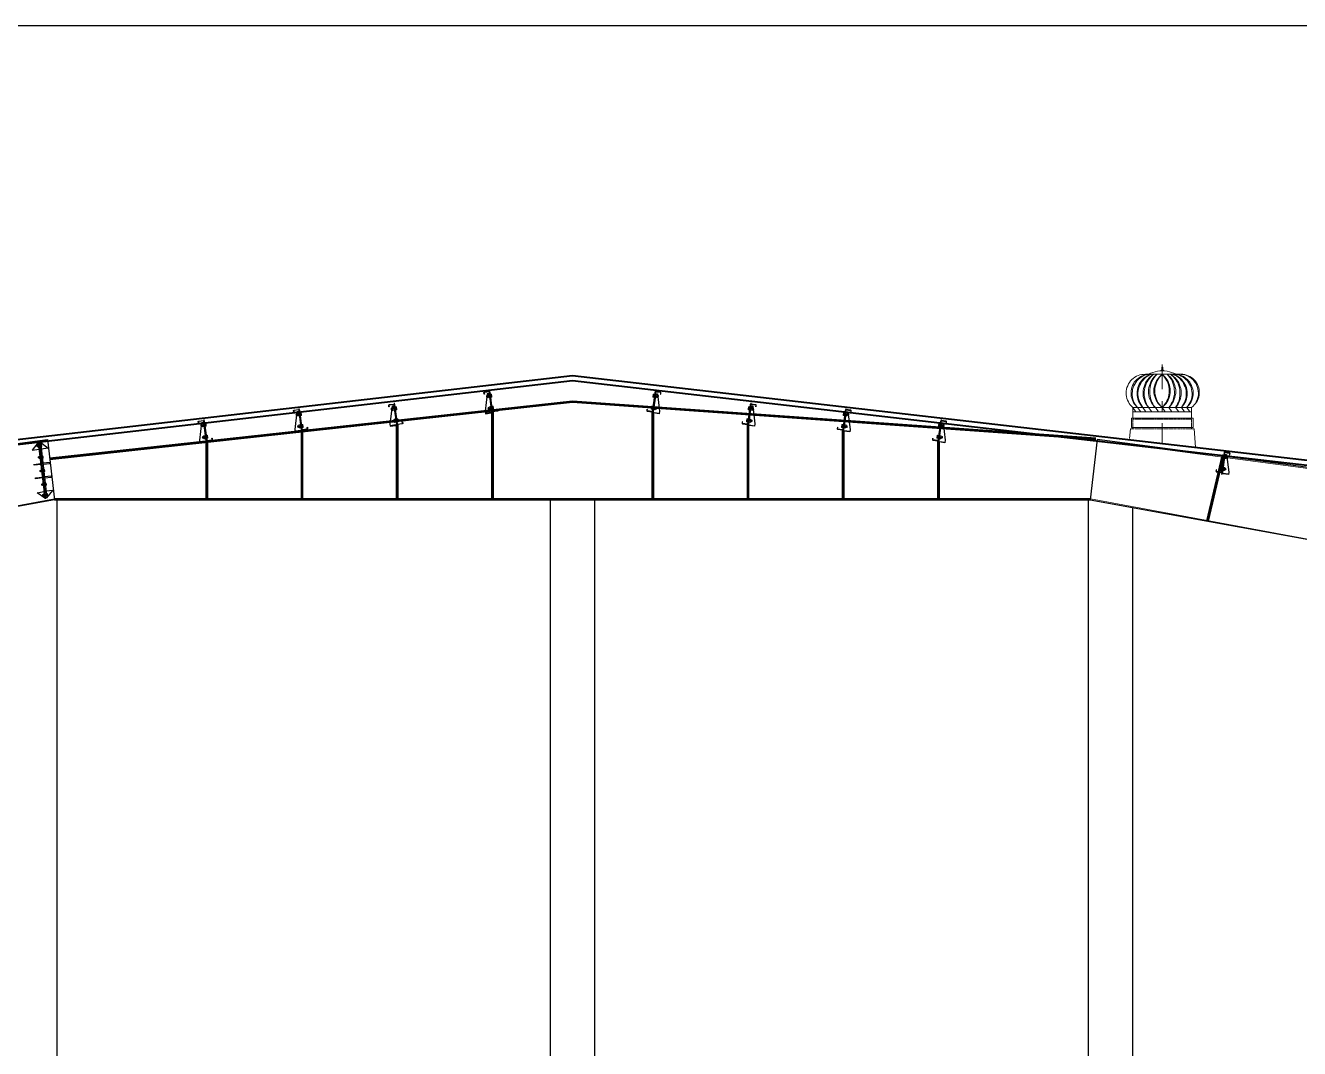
# Model space of a CAD drawing. Header units: metres. Extents: x 98347 to 98865, y -7394 to -7177.
# Drawn here: x 98585.5 to 98598.53, y -7303.93 to -7293.47 of the extents above; entities that cross this region are included whole.
import ezdxf

# ---------------------------------------------------------------- set-up
doc = ezdxf.new("R2010")
doc.units = ezdxf.units.M
doc.header["$LTSCALE"] = 0.5
doc.header["$MEASUREMENT"] = 0
doc.linetypes.add('DASHDOT', pattern=[1, 0.5, -0.25, 0, -0.25])
doc.layers.get('0').update_dxf_attribs({"color": 30, "lineweight": 40})
for name, color, linetype, lineweight in [('DIM', 5, 'Continuous', 25), ('JSC-4D-Bolt', 240, 'Continuous', 18), ('STEEL', 7, 'Continuous', 9)]:
    doc.layers.add(name, color=color, linetype=linetype, lineweight=lineweight)
for name, color, linetype in [('JSC-1A-Thin', 254, 'Continuous'), ('JSC-G-Grid Line', 250, 'DASHDOT'), ('JSC-H-Dimension', 251, 'Continuous'), ('JSC-U-Steel', 21, 'Continuous')]:
    doc.layers.add(name, color=color, linetype=linetype)

# ---------------------------------------------------------------- blocks, each defined once
blk = doc.blocks.new('A$C1C5357C3')
at = {"layer": 'JSC-4D-Bolt', "linetype": 'Continuous', "lineweight": 9}
for p, q in [((0, 13), (0, 4)), ((0, 4), (32, 4)), ((0, 2), (32, 2)), ((4, 15), (28, 15)), ((8, 27), (9, 28)), ((8, 27), (23, 21)), ((9, 25), (8, 27)), ((8, 24), (9, 25)), ((8, 24), (23, 19)), ((9, 22), (8, 24)), ((8, 21), (9, 22)), ((8, 21), (23, 16)), ((9, 19), (8, 21)), ((8, 18), (9, 19)), ((8, 18), (18, 15)), ((9, 16), (8, 18)), ((8, 15), (9, 16)), ((8, 15), (8, 15)), ((8, 15), (10, 15)), ((8, -41), (8, 13)), ((9, 28), (16, 29)), ((9, 28), (24, 22)), ((9, 28), (23, 27)), ((9, 25), (24, 19)), ((9, 22), (24, 17)), ((9, 19), (22, 15)), ((9, 16), (14, 15)), ((14, 28), (23, 24)), ((23, 27), (16, 29)), ((18, 27), (24, 25)), ((24, 25), (23, 27)), ((23, 24), (24, 25)), ((24, 22), (23, 24)), ((23, 21), (24, 22)), ((24, 19), (23, 21)), ((23, 19), (24, 19)), ((24, 17), (23, 19)), ((23, 16), (24, 17)), ((23, 15), (23, 16)), ((24, -41), (24, 13)), ((32, 13), (32, 4)), ((0, -30), (32, -30)), ((0, -41), (0, -32)), ((0, -32), (32, -32)), ((4, -43), (28, -43)), ((32, -41), (32, -32))]:
    blk.add_line(p, q, dxfattribs=at)
for centre, radius, start, end in [((0, 3), 1, 90, 270), ((4, 8), 6.67, 53.1268, 126.8666), ((16, -10), 24.7, 71.0721, 108.9214), ((28, 8), 6.67, 53.1268, 126.8666), ((32, 3), 1, 270, 90), ((0, -31), 1, 90, 270), ((4, -36), 6.67, 233.1268, 306.8666), ((16, -18), 24.7, 251.0721, 288.9214), ((28, -36), 6.67, 233.1268, 306.8666), ((32, -31), 1, 270, 90)]:
    blk.add_arc(centre, radius, start, end, dxfattribs=at)
at = {"layer": 'JSC-G-Grid Line'}
blk.add_line((16, 29), (16, -43), dxfattribs=at)
blk = doc.blocks.new('A$C634C78A7')
at = {"layer": 'JSC-4D-Bolt', "linetype": 'Continuous', "lineweight": 9}
for p, q in [((-82.8, 84.9), (-82.8, 97.4)), ((-53.3, 91.1), (-82.8, 91.1)), ((-82.1, 99.5), (-76.7, 99.5)), ((-82.1, 95.3), (-61.5, 95.3)), ((-82.1, 87), (-61.5, 87)), ((-82.1, 82.8), (-76.7, 82.8)), ((-79.4, 91.1), (-67.1, 91.1)), ((-76.7, 82.8), (-76.7, 99.5)), ((-66.6, 91.1), (-76.5, 91.1)), ((-74.7, 82.8), (-74.7, 99.5)), ((-70.3, 82.8), (-70.3, 99.5)), ((-61.5, 99.5), (-68.3, 99.5)), ((-68.3, 82.8), (-68.3, 99.5)), ((-61.5, 82.8), (-68.3, 82.8)), ((-60.8, 84.9), (-60.8, 97.4)), ((-60.8, 95), (-60.3, 94.6)), ((-58.4, 87.7), (-60.8, 94.1)), ((-58.9, 87), (-60.8, 92.1)), ((-59.9, 87.7), (-60.8, 90.1)), ((-60.4, 87), (-60.8, 88.1)), ((-60.8, 87), (-60.4, 87)), ((-60.4, 87), (-59.9, 87.7)), ((-60.3, 94.6), (-59.8, 95.3)), ((-57.4, 87), (-60.3, 94.6)), ((-59.9, 87.7), (-58.9, 87)), ((-56.9, 87.7), (-59.8, 95.3)), ((-59.8, 95.3), (-58.8, 94.6)), ((-58.9, 87), (-58.4, 87.7)), ((-58.8, 94.6), (-58.3, 95.3)), ((-55.9, 87), (-58.8, 94.6)), ((-58.4, 87.7), (-57.4, 87)), ((-55.5, 87.7), (-58.3, 95.3)), ((-58.3, 95.3), (-57.3, 94.6)), ((-57.4, 87), (-56.9, 87.7)), ((-57.3, 94.6), (-56.8, 95.3)), ((-54.5, 87), (-57.3, 94.6)), ((-56.9, 87.7), (-55.9, 87)), ((-54, 87.7), (-56.8, 95.3)), ((-56.8, 95.3), (-55.8, 94.6)), ((-55.9, 87), (-55.5, 87.7)), ((-55.8, 94.6), (-55.3, 95.3)), ((-54.1, 90), (-55.8, 94.6)), ((-55.5, 87.7), (-54.5, 87)), ((-54.2, 92.3), (-55.3, 95.3)), ((-55.3, 95.3), (-54.3, 94.6)), ((-54.5, 87), (-54, 87.7)), ((-54, 87.7), (-54.3, 94.6)), ((-54.3, 94.6), (-53.3, 91.1)), ((-54, 87.7), (-53.3, 91.1)), ((-82.8, 19.9), (-82.8, 32.5)), ((-53.3, 26.2), (-82.8, 26.2)), ((-82.1, 34.5), (-76.7, 34.5)), ((-82.1, 30.4), (-61.5, 30.4)), ((-82.1, 22), (-61.5, 22)), ((-82.1, 17.8), (-76.7, 17.8)), ((-79.4, 26.2), (-67.1, 26.2)), ((-76.7, 17.8), (-76.7, 34.5)), ((-66.6, 26.2), (-76.5, 26.2)), ((-74.7, 17.8), (-74.7, 34.5)), ((-70.3, 17.8), (-70.3, 34.5)), ((-61.5, 34.5), (-68.3, 34.5)), ((-68.3, 17.8), (-68.3, 34.5)), ((-61.5, 17.8), (-68.3, 17.8)), ((-60.8, 19.9), (-60.8, 32.5)), ((-60.8, 30), (-60.3, 29.7)), ((-58.4, 22.7), (-60.8, 29.1)), ((-58.9, 22), (-60.8, 27.1)), ((-59.9, 22.7), (-60.8, 25.1)), ((-60.4, 22), (-60.8, 23.1)), ((-60.8, 22), (-60.4, 22)), ((-60.4, 22), (-59.9, 22.7)), ((-60.3, 29.7), (-59.8, 30.4)), ((-57.4, 22), (-60.3, 29.7)), ((-59.9, 22.7), (-58.9, 22)), ((-56.9, 22.7), (-59.8, 30.4)), ((-59.8, 30.4), (-58.8, 29.7)), ((-58.9, 22), (-58.4, 22.7)), ((-58.8, 29.7), (-58.3, 30.4)), ((-55.9, 22), (-58.8, 29.7)), ((-58.4, 22.7), (-57.4, 22)), ((-55.5, 22.7), (-58.3, 30.4)), ((-58.3, 30.4), (-57.3, 29.7)), ((-57.4, 22), (-56.9, 22.7)), ((-57.3, 29.7), (-56.8, 30.4)), ((-54.5, 22), (-57.3, 29.7)), ((-56.9, 22.7), (-55.9, 22)), ((-54, 22.7), (-56.8, 30.4)), ((-56.8, 30.4), (-55.8, 29.7)), ((-55.9, 22), (-55.5, 22.7)), ((-55.8, 29.7), (-55.3, 30.4)), ((-54.1, 25), (-55.8, 29.7)), ((-55.5, 22.7), (-54.5, 22)), ((-54.2, 27.4), (-55.3, 30.4)), ((-55.3, 30.4), (-54.3, 29.7)), ((-54.5, 22), (-54, 22.7)), ((-54, 22.7), (-54.3, 29.7)), ((-54.3, 29.7), (-53.3, 26.2)), ((-54, 22.7), (-53.3, 26.2))]:
    blk.add_line(p, q, dxfattribs=at)
for centre, radius, start, end in [((-79.3, 97.4), 3.48, 143.12983, 216.86963), ((-69.9, 91.1), 12.9, 161.07509, 198.92437), ((-79.3, 84.9), 3.48, 143.12983, 216.86963), ((-75.7, 99.5), 1, 0, 180), ((-75.7, 82.8), 1, 180, 0), ((-69.3, 99.5), 1, 0, 180), ((-69.3, 82.8), 1, 180, 0), ((-64.3, 97.4), 3.48, 323.12983, 36.86963), ((-73.7, 91.1), 12.9, 341.07509, 18.92437), ((-64.3, 84.9), 3.48, 323.12983, 36.86963), ((-79.3, 32.5), 3.48, 143.12983, 216.86963), ((-69.9, 26.2), 12.9, 161.07509, 198.92437), ((-79.3, 19.9), 3.48, 143.12983, 216.86963), ((-75.7, 34.5), 1, 0, 180), ((-75.7, 17.8), 1, 180, 0), ((-69.3, 34.5), 1, 0, 180), ((-69.3, 17.8), 1, 180, 0), ((-64.3, 32.5), 3.48, 323.12983, 36.86963), ((-73.7, 26.2), 12.9, 341.07509, 18.92437), ((-64.3, 19.9), 3.48, 323.12983, 36.86963)]:
    blk.add_arc(centre, radius, start, end, dxfattribs=at)
at = {"layer": 'JSC-G-Grid Line'}
blk.add_line((-73.4, 121.1), (-73.4, -5.8), dxfattribs=at)
at = {"layer": 'JSC-U-Steel'}
for points in [[(-44.6, 105), (-43.3, 105), (-43.3, 112.8, 0.414214), (-45.9, 115.4), (-72.1, 115.4, 0.414214), (-74.7, 112.8), (-74.7, 9.1, -0.414214), (-77.4, 6.5), (-100.9, 6.5, -0.414214), (-103.5, 9.1), (-103.5, 15.6), (-104.8, 15.6), (-104.8, 7.8, 0.414214), (-102.2, 5.1), (-76, 5.1, 0.414214), (-73.4, 7.8), (-73.4, 111.5, -0.414214), (-70.8, 114.1), (-47.3, 114.1, -0.414214), (-44.6, 111.5), (-44.6, 105)], [(-70.3, 104.8), (-70.3, 5.8, 0.414214), (-67.6, 3.1), (-36.7, 3.1)]]:
    blk.add_lwpolyline(points, format="xyb", dxfattribs=at)
blk.add_lwpolyline([(-36.7, 13.1), (-36.7, 0), (-67.6, 0, -0.414214), (-73.4, 5.8), (-73.4, 104.8), (-60.3, 104.8)], format="xyb", close=True, dxfattribs=at)
blk = doc.blocks.new('VGSGGG')
at = {"layer": 'JSC-1A-Thin', "lineweight": 9, "extrusion": (-0.000697341, -0.000131776, 1)}
blk.add_line((93333.973, -4535.175, 0), (93333.983, -4535.274), dxfattribs=at)
at = {"layer": 'JSC-1A-Thin', "lineweight": 9, "extrusion": (-0.000697341, -0.000131776, 1), "elevation": -64.488}
for points in [[(93333.631, -4534.554), (93333.622, -4534.554)], [(93333.622, -4534.554), (93333.622, -4534.583)], [(93333.631, -4534.554), (93333.631, -4534.583)], [(93333.327, -4534.965), (93333.312, -4534.954), (93333.299, -4534.94), (93333.286, -4534.926), (93333.276, -4534.911), (93333.266, -4534.894), (93333.259, -4534.878), (93333.254, -4534.859), (93333.25, -4534.84), (93333.248, -4534.821), (93333.248, -4534.802), (93333.25, -4534.783), (93333.254, -4534.765), (93333.259, -4534.747), (93333.267, -4534.73), (93333.276, -4534.714), (93333.287, -4534.698), (93333.3, -4534.683), (93333.313, -4534.671), (93333.328, -4534.659), (93333.343, -4534.65), (93333.361, -4534.641), (93333.378, -4534.634), (93333.397, -4534.629), (93333.415, -4534.626), (93333.434, -4534.625), (93333.453, -4534.626)], [(93333.326, -4534.966), (93333.312, -4534.954), (93333.299, -4534.939), (93333.288, -4534.924), (93333.278, -4534.908), (93333.27, -4534.89), (93333.265, -4534.873), (93333.26, -4534.855), (93333.257, -4534.836), (93333.257, -4534.817), (93333.258, -4534.798), (93333.261, -4534.779), (93333.266, -4534.76), (93333.272, -4534.743), (93333.281, -4534.725), (93333.291, -4534.709), (93333.302, -4534.695), (93333.315, -4534.681), (93333.329, -4534.668), (93333.345, -4534.656), (93333.361, -4534.647), (93333.378, -4534.64), (93333.396, -4534.633), (93333.415, -4534.629), (93333.433, -4534.627), (93333.452, -4534.626)], [(93333.489, -4534.626), (93333.47, -4534.628), (93333.451, -4534.633), (93333.433, -4534.639), (93333.416, -4534.647), (93333.4, -4534.656), (93333.385, -4534.668), (93333.37, -4534.68), (93333.357, -4534.694), (93333.345, -4534.708), (93333.336, -4534.725), (93333.327, -4534.742), (93333.32, -4534.76), (93333.315, -4534.778), (93333.312, -4534.797), (93333.311, -4534.816), (93333.312, -4534.835), (93333.314, -4534.853), (93333.318, -4534.872), (93333.324, -4534.89), (93333.332, -4534.907), (93333.341, -4534.924), (93333.351, -4534.939), (93333.364, -4534.954), (93333.378, -4534.966), (93333.365, -4534.951), (93333.353, -4534.935), (93333.343, -4534.918), (93333.336, -4534.9), (93333.329, -4534.881), (93333.324, -4534.862), (93333.322, -4534.842), (93333.322, -4534.821), (93333.323, -4534.802), (93333.326, -4534.783), (93333.332, -4534.763), (93333.339, -4534.745), (93333.347, -4534.727), (93333.358, -4534.71), (93333.37, -4534.695), (93333.384, -4534.68), (93333.398, -4534.666), (93333.414, -4534.655), (93333.432, -4534.645), (93333.45, -4534.637), (93333.468, -4534.631), (93333.488, -4534.627)], [(93333.431, -4534.966), (93333.418, -4534.952), (93333.406, -4534.936), (93333.395, -4534.918), (93333.387, -4534.9), (93333.38, -4534.882), (93333.375, -4534.862), (93333.372, -4534.842), (93333.372, -4534.823), (93333.372, -4534.802), (93333.375, -4534.782), (93333.38, -4534.763), (93333.387, -4534.744), (93333.395, -4534.726), (93333.405, -4534.709), (93333.418, -4534.693), (93333.431, -4534.678), (93333.445, -4534.664), (93333.461, -4534.652), (93333.478, -4534.642), (93333.496, -4534.633), (93333.515, -4534.627)], [(93333.431, -4534.965), (93333.419, -4534.949), (93333.409, -4534.933), (93333.399, -4534.915), (93333.392, -4534.896), (93333.387, -4534.875), (93333.383, -4534.855), (93333.381, -4534.836), (93333.381, -4534.815), (93333.383, -4534.794), (93333.387, -4534.775), (93333.393, -4534.755), (93333.401, -4534.736), (93333.41, -4534.719), (93333.421, -4534.701), (93333.433, -4534.685), (93333.447, -4534.671), (93333.463, -4534.657), (93333.479, -4534.645), (93333.497, -4534.635), (93333.515, -4534.626)], [(93333.489, -4534.966), (93333.477, -4534.951), (93333.465, -4534.933), (93333.456, -4534.915), (93333.447, -4534.896), (93333.441, -4534.875), (93333.437, -4534.855), (93333.433, -4534.835), (93333.433, -4534.815), (93333.434, -4534.793), (93333.437, -4534.773), (93333.442, -4534.753), (93333.45, -4534.733), (93333.458, -4534.714), (93333.468, -4534.696), (93333.481, -4534.679), (93333.494, -4534.664), (93333.51, -4534.65), (93333.525, -4534.637), (93333.543, -4534.625)], [(93333.492, -4534.966), (93333.48, -4534.949), (93333.47, -4534.93), (93333.461, -4534.911), (93333.455, -4534.89), (93333.45, -4534.87), (93333.446, -4534.848), (93333.445, -4534.827), (93333.445, -4534.806), (93333.447, -4534.785), (93333.451, -4534.765), (93333.457, -4534.744), (93333.465, -4534.724), (93333.475, -4534.705), (93333.485, -4534.687), (93333.498, -4534.67), (93333.512, -4534.654), (93333.527, -4534.639), (93333.543, -4534.625)], [(93333.799, -4534.626), (93333.453, -4534.626)], [(93333.485, -4534.626), (93333.507, -4534.616), (93333.531, -4534.607), (93333.554, -4534.6), (93333.577, -4534.595), (93333.602, -4534.592), (93333.626, -4534.591), (93333.65, -4534.592), (93333.675, -4534.595), (93333.698, -4534.6), (93333.722, -4534.607), (93333.745, -4534.616), (93333.767, -4534.626)], [(93333.558, -4534.967), (93333.544, -4534.952), (93333.532, -4534.936), (93333.521, -4534.919), (93333.511, -4534.901), (93333.503, -4534.882), (93333.497, -4534.863), (93333.493, -4534.843), (93333.489, -4534.823), (93333.489, -4534.802), (93333.489, -4534.782), (93333.493, -4534.762), (93333.498, -4534.742), (93333.504, -4534.723), (93333.512, -4534.704), (93333.523, -4534.687), (93333.533, -4534.67), (93333.547, -4534.654), (93333.561, -4534.639), (93333.577, -4534.626)], [(93333.559, -4534.966), (93333.546, -4534.949), (93333.534, -4534.93), (93333.524, -4534.91), (93333.516, -4534.89), (93333.51, -4534.869), (93333.505, -4534.847), (93333.502, -4534.825), (93333.502, -4534.803), (93333.503, -4534.781), (93333.506, -4534.76), (93333.511, -4534.737), (93333.518, -4534.717), (93333.526, -4534.697), (93333.537, -4534.677), (93333.548, -4534.659), (93333.562, -4534.641), (93333.577, -4534.625)], [(93333.63, -4534.965), (93333.615, -4534.953), (93333.601, -4534.939), (93333.588, -4534.925), (93333.577, -4534.909), (93333.567, -4534.891), (93333.558, -4534.873), (93333.552, -4534.855), (93333.548, -4534.836), (93333.544, -4534.816), (93333.544, -4534.796), (93333.544, -4534.776), (93333.548, -4534.757), (93333.552, -4534.737), (93333.558, -4534.719), (93333.566, -4534.701), (93333.575, -4534.684), (93333.586, -4534.668), (93333.599, -4534.653), (93333.613, -4534.639), (93333.629, -4534.626)], [(93333.63, -4534.966), (93333.615, -4534.951), (93333.602, -4534.935), (93333.589, -4534.917), (93333.579, -4534.899), (93333.57, -4534.88), (93333.564, -4534.859), (93333.558, -4534.838), (93333.556, -4534.817), (93333.555, -4534.796), (93333.556, -4534.775), (93333.558, -4534.754), (93333.564, -4534.733), (93333.57, -4534.713), (93333.579, -4534.693), (93333.589, -4534.675), (93333.602, -4534.657), (93333.615, -4534.641), (93333.63, -4534.626)], [(93333.638, -4534.583), (93333.615, -4534.583), (93333.615, -4534.591), (93333.638, -4534.591), (93333.638, -4534.583)], [(93333.627, -4534.626), (93333.642, -4534.639), (93333.656, -4534.653), (93333.669, -4534.668), (93333.68, -4534.684), (93333.69, -4534.701), (93333.698, -4534.719), (93333.704, -4534.737), (93333.708, -4534.757), (93333.711, -4534.776), (93333.712, -4534.796), (93333.711, -4534.816), (93333.708, -4534.836), (93333.703, -4534.855), (93333.697, -4534.873), (93333.689, -4534.891), (93333.679, -4534.909), (93333.668, -4534.925), (93333.655, -4534.939), (93333.641, -4534.953), (93333.625, -4534.965)], [(93333.626, -4534.626), (93333.642, -4534.641), (93333.655, -4534.657), (93333.667, -4534.675), (93333.677, -4534.693), (93333.686, -4534.713), (93333.693, -4534.733), (93333.698, -4534.754), (93333.701, -4534.775), (93333.702, -4534.796), (93333.701, -4534.817), (93333.698, -4534.838), (93333.693, -4534.859), (93333.686, -4534.88), (93333.677, -4534.899), (93333.667, -4534.917), (93333.655, -4534.935), (93333.642, -4534.951), (93333.626, -4534.966)], [(93333.679, -4534.626), (93333.694, -4534.639), (93333.709, -4534.654), (93333.722, -4534.67), (93333.733, -4534.687), (93333.743, -4534.704), (93333.751, -4534.723), (93333.758, -4534.742), (93333.763, -4534.762), (93333.766, -4534.782), (93333.767, -4534.802), (93333.766, -4534.823), (93333.763, -4534.843), (93333.759, -4534.863), (93333.753, -4534.882), (93333.744, -4534.901), (93333.735, -4534.919), (93333.723, -4534.936), (93333.711, -4534.952), (93333.697, -4534.967)], [(93333.679, -4534.625), (93333.694, -4534.641), (93333.708, -4534.659), (93333.72, -4534.677), (93333.73, -4534.697), (93333.739, -4534.717), (93333.745, -4534.737), (93333.751, -4534.76), (93333.753, -4534.781), (93333.755, -4534.803), (93333.754, -4534.825), (93333.751, -4534.847), (93333.747, -4534.869), (93333.74, -4534.89), (93333.732, -4534.91), (93333.722, -4534.93), (93333.711, -4534.949), (93333.697, -4534.966)], [(93333.713, -4534.625), (93333.73, -4534.637), (93333.746, -4534.65), (93333.761, -4534.664), (93333.775, -4534.679), (93333.787, -4534.696), (93333.797, -4534.714), (93333.806, -4534.733), (93333.813, -4534.753), (93333.818, -4534.773), (93333.822, -4534.793), (93333.823, -4534.815), (93333.822, -4534.835), (93333.82, -4534.855), (93333.815, -4534.875), (93333.809, -4534.896), (93333.8, -4534.915), (93333.79, -4534.933), (93333.779, -4534.951), (93333.766, -4534.966)], [(93333.713, -4534.625), (93333.729, -4534.639), (93333.744, -4534.654), (93333.758, -4534.67), (93333.77, -4534.687), (93333.781, -4534.705), (93333.79, -4534.724), (93333.799, -4534.744), (93333.805, -4534.765), (93333.808, -4534.785), (93333.811, -4534.806), (93333.811, -4534.827), (93333.81, -4534.848), (93333.806, -4534.87), (93333.801, -4534.89), (93333.794, -4534.911), (93333.786, -4534.93), (93333.776, -4534.949), (93333.763, -4534.966)], [(93333.74, -4534.626), (93333.759, -4534.635), (93333.776, -4534.645), (93333.793, -4534.657), (93333.808, -4534.671), (93333.822, -4534.685), (93333.834, -4534.701), (93333.845, -4534.719), (93333.855, -4534.736), (93333.862, -4534.755), (93333.868, -4534.775), (93333.872, -4534.794), (93333.875, -4534.815), (93333.875, -4534.836), (93333.872, -4534.855), (93333.869, -4534.875), (93333.863, -4534.896), (93333.857, -4534.915), (93333.847, -4534.933), (93333.836, -4534.949), (93333.824, -4534.965)], [(93333.74, -4534.627), (93333.759, -4534.633), (93333.778, -4534.642), (93333.794, -4534.652), (93333.811, -4534.664), (93333.825, -4534.678), (93333.838, -4534.693), (93333.851, -4534.709), (93333.861, -4534.726), (93333.869, -4534.744), (93333.876, -4534.763), (93333.88, -4534.782), (93333.884, -4534.802), (93333.884, -4534.823), (93333.884, -4534.842), (93333.88, -4534.862), (93333.876, -4534.882), (93333.869, -4534.9), (93333.86, -4534.918), (93333.85, -4534.936), (93333.838, -4534.952), (93333.824, -4534.966)], [(93333.767, -4534.626), (93333.786, -4534.628), (93333.805, -4534.633), (93333.823, -4534.639), (93333.84, -4534.647), (93333.857, -4534.656), (93333.872, -4534.668), (93333.886, -4534.68), (93333.899, -4534.694), (93333.912, -4534.708), (93333.921, -4534.725), (93333.93, -4534.742), (93333.936, -4534.76), (93333.941, -4534.778), (93333.944, -4534.797), (93333.945, -4534.816), (93333.945, -4534.835), (93333.943, -4534.853), (93333.939, -4534.872), (93333.932, -4534.89), (93333.924, -4534.907), (93333.916, -4534.924), (93333.905, -4534.939), (93333.893, -4534.954), (93333.878, -4534.966)], [(93333.767, -4534.627), (93333.787, -4534.631), (93333.805, -4534.637), (93333.824, -4534.645), (93333.841, -4534.655), (93333.857, -4534.666), (93333.872, -4534.68), (93333.886, -4534.695), (93333.897, -4534.71), (93333.908, -4534.727), (93333.917, -4534.745), (93333.924, -4534.763), (93333.93, -4534.783), (93333.932, -4534.802), (93333.934, -4534.821), (93333.933, -4534.842), (93333.931, -4534.862), (93333.926, -4534.881), (93333.92, -4534.9), (93333.912, -4534.918), (93333.903, -4534.935), (93333.891, -4534.951), (93333.878, -4534.966)], [(93333.799, -4534.626), (93333.818, -4534.627), (93333.836, -4534.629), (93333.856, -4534.633), (93333.873, -4534.64), (93333.891, -4534.647), (93333.907, -4534.656), (93333.923, -4534.668), (93333.937, -4534.681), (93333.95, -4534.695), (93333.961, -4534.709), (93333.971, -4534.725), (93333.98, -4534.743), (93333.987, -4534.76), (93333.991, -4534.779), (93333.994, -4534.798), (93333.995, -4534.817), (93333.995, -4534.836), (93333.991, -4534.855), (93333.987, -4534.873), (93333.981, -4534.89), (93333.973, -4534.908), (93333.964, -4534.924), (93333.953, -4534.939), (93333.94, -4534.954), (93333.926, -4534.966)], [(93333.926, -4534.966), (93333.326, -4534.966)], [(93333.326, -4535.075), (93333.326, -4534.966)], [(93333.376, -4534.966), (93333.345, -4535.009)], [(93333.431, -4534.966), (93333.399, -4535.009)], [(93333.491, -4534.966), (93333.458, -4535.009)], [(93333.558, -4534.966), (93333.527, -4535.009)], [(93333.629, -4534.966), (93333.598, -4535.009)], [(93333.697, -4534.966), (93333.666, -4535.009)], [(93333.766, -4534.966), (93333.734, -4535.009)], [(93333.825, -4534.966), (93333.793, -4535.009)], [(93333.878, -4534.966), (93333.847, -4535.009)], [(93333.926, -4534.966), (93333.895, -4535.009)], [(93333.926, -4535.075), (93333.926, -4534.966)], [(93333.941, -4535.075), (93333.312, -4535.075)], [(93333.312, -4535.17), (93333.941, -4535.17), (93333.941, -4535.075)], [(93333.312, -4535.17), (93333.312, -4535.075)], [(93333.926, -4535.009), (93333.326, -4535.009)], [(93333.328, -4535.085), (93333.326, -4535.085)], [(93333.326, -4535.085), (93333.326, -4535.087)], [(93333.326, -4535.088), (93333.326, -4535.089)], [(93333.326, -4535.091), (93333.326, -4535.092)], [(93333.326, -4535.093), (93333.326, -4535.095)], [(93333.326, -4535.095), (93333.326, -4535.098)], [(93333.326, -4535.099), (93333.326, -4535.1)], [(93333.33, -4535.085), (93333.328, -4535.085)], [(93333.332, -4535.085), (93333.331, -4535.085)], [(93333.336, -4535.085), (93333.333, -4535.085)], [(93333.338, -4535.085), (93333.337, -4535.085)], [(93333.341, -4535.085), (93333.339, -4535.085)], [(93333.343, -4535.085), (93333.341, -4535.085)], [(93333.347, -4535.085), (93333.345, -4535.085)], [(93333.349, -4535.085), (93333.347, -4535.085)], [(93333.351, -4535.085), (93333.35, -4535.085)], [(93333.355, -4535.085), (93333.352, -4535.085)], [(93333.357, -4535.085), (93333.355, -4535.085)], [(93333.36, -4535.085), (93333.358, -4535.085)], [(93333.363, -4535.085), (93333.36, -4535.085)], [(93333.366, -4535.085), (93333.364, -4535.085)], [(93333.368, -4535.085), (93333.366, -4535.085)], [(93333.37, -4535.085), (93333.369, -4535.085)], [(93333.374, -4535.085), (93333.372, -4535.085)], [(93333.376, -4535.085), (93333.374, -4535.085)], [(93333.378, -4535.085), (93333.377, -4535.085)], [(93333.382, -4535.085), (93333.379, -4535.085)], [(93333.385, -4535.085), (93333.383, -4535.085)], [(93333.387, -4535.085), (93333.385, -4535.085)], [(93333.39, -4535.085), (93333.388, -4535.085)], [(93333.393, -4535.085), (93333.391, -4535.085)], [(93333.395, -4535.085), (93333.393, -4535.085)], [(93333.397, -4535.085), (93333.396, -4535.085)], [(93333.401, -4535.085), (93333.398, -4535.085)], [(93333.404, -4535.085), (93333.401, -4535.085)], [(93333.406, -4535.085), (93333.404, -4535.085)], [(93333.409, -4535.085), (93333.407, -4535.085)], [(93333.412, -4535.085), (93333.41, -4535.085)], [(93333.414, -4535.085), (93333.412, -4535.085)], [(93333.416, -4535.085), (93333.415, -4535.085)], [(93333.42, -4535.085), (93333.418, -4535.085)], [(93333.422, -4535.085), (93333.42, -4535.085)], [(93333.424, -4535.085), (93333.423, -4535.085)], [(93333.428, -4535.085), (93333.427, -4535.085)], [(93333.431, -4535.085), (93333.429, -4535.085)], [(93333.433, -4535.085), (93333.431, -4535.085)], [(93333.436, -4535.085), (93333.434, -4535.085)], [(93333.439, -4535.085), (93333.437, -4535.085)], [(93333.441, -4535.085), (93333.439, -4535.085)], [(93333.443, -4535.085), (93333.442, -4535.085)], [(93333.447, -4535.085), (93333.445, -4535.085)], [(93333.45, -4535.085), (93333.447, -4535.085)], [(93333.452, -4535.085), (93333.45, -4535.085)], [(93333.455, -4535.085), (93333.453, -4535.085)], [(93333.458, -4535.085), (93333.456, -4535.085)], [(93333.46, -4535.085), (93333.458, -4535.085)], [(93333.463, -4535.085), (93333.461, -4535.085)], [(93333.466, -4535.085), (93333.464, -4535.085)], [(93333.468, -4535.085), (93333.466, -4535.085)], [(93333.47, -4535.085), (93333.469, -4535.085)], [(93333.474, -4535.085), (93333.473, -4535.085)], [(93333.477, -4535.085), (93333.475, -4535.085)], [(93333.479, -4535.085), (93333.477, -4535.085)], [(93333.482, -4535.085), (93333.48, -4535.085)], [(93333.485, -4535.085), (93333.483, -4535.085)], [(93333.487, -4535.085), (93333.485, -4535.085)], [(93333.489, -4535.085), (93333.488, -4535.085)], [(93333.493, -4535.085), (93333.491, -4535.085)], [(93333.496, -4535.085), (93333.493, -4535.085)], [(93333.498, -4535.085), (93333.496, -4535.085)], [(93333.501, -4535.085), (93333.5, -4535.085)], [(93333.504, -4535.085), (93333.502, -4535.085)], [(93333.506, -4535.085), (93333.504, -4535.085)], [(93333.509, -4535.085), (93333.507, -4535.085)], [(93333.512, -4535.085), (93333.51, -4535.085)], [(93333.514, -4535.085), (93333.512, -4535.085)], [(93333.518, -4535.085), (93333.515, -4535.085)], [(93333.52, -4535.085), (93333.519, -4535.085)], [(93333.523, -4535.085), (93333.521, -4535.085)], [(93333.525, -4535.085), (93333.523, -4535.085)], [(93333.528, -4535.085), (93333.526, -4535.085)], [(93333.531, -4535.085), (93333.529, -4535.085)], [(93333.533, -4535.085), (93333.531, -4535.085)], [(93333.537, -4535.085), (93333.534, -4535.085)], [(93333.539, -4535.085), (93333.537, -4535.085)], [(93333.542, -4535.085), (93333.54, -4535.085)], [(93333.544, -4535.085), (93333.542, -4535.085)], [(93333.548, -4535.085), (93333.546, -4535.085)], [(93333.55, -4535.085), (93333.548, -4535.085)], [(93333.552, -4535.085), (93333.55, -4535.085)], [(93333.556, -4535.085), (93333.553, -4535.085)], [(93333.558, -4535.085), (93333.556, -4535.085)], [(93333.56, -4535.085), (93333.559, -4535.085)], [(93333.564, -4535.085), (93333.561, -4535.085)], [(93333.567, -4535.085), (93333.565, -4535.085)], [(93333.569, -4535.085), (93333.567, -4535.085)], [(93333.571, -4535.085), (93333.569, -4535.085)], [(93333.575, -4535.085), (93333.573, -4535.085)], [(93333.577, -4535.085), (93333.575, -4535.085)], [(93333.579, -4535.085), (93333.578, -4535.085)], [(93333.583, -4535.085), (93333.58, -4535.085)], [(93333.585, -4535.085), (93333.583, -4535.085)], [(93333.588, -4535.085), (93333.586, -4535.085)], [(93333.591, -4535.085), (93333.588, -4535.085)], [(93333.594, -4535.085), (93333.592, -4535.085)], [(93333.596, -4535.085), (93333.594, -4535.085)], [(93333.598, -4535.085), (93333.597, -4535.085)], [(93333.602, -4535.085), (93333.599, -4535.085)], [(93333.604, -4535.085), (93333.602, -4535.085)], [(93333.606, -4535.085), (93333.605, -4535.085)], [(93333.61, -4535.085), (93333.607, -4535.085)], [(93333.613, -4535.085), (93333.611, -4535.085)], [(93333.615, -4535.085), (93333.613, -4535.085)], [(93333.617, -4535.085), (93333.616, -4535.085)], [(93333.621, -4535.085), (93333.619, -4535.085)], [(93333.623, -4535.085), (93333.621, -4535.085)], [(93333.625, -4535.085), (93333.624, -4535.085)], [(93333.629, -4535.085), (93333.626, -4535.085)], [(93333.631, -4535.085), (93333.629, -4535.085)], [(93333.633, -4535.085), (93333.632, -4535.085)], [(93333.637, -4535.085), (93333.635, -4535.085)], [(93333.64, -4535.085), (93333.638, -4535.085)], [(93333.642, -4535.085), (93333.64, -4535.085)], [(93333.644, -4535.085), (93333.643, -4535.085)], [(93333.648, -4535.085), (93333.646, -4535.085)], [(93333.65, -4535.085), (93333.648, -4535.085)], [(93333.652, -4535.085), (93333.651, -4535.085)], [(93333.656, -4535.085), (93333.654, -4535.085)], [(93333.659, -4535.085), (93333.656, -4535.085)], [(93333.661, -4535.085), (93333.659, -4535.085)], [(93333.664, -4535.085), (93333.662, -4535.085)], [(93333.667, -4535.085), (93333.665, -4535.085)], [(93333.669, -4535.085), (93333.667, -4535.085)], [(93333.671, -4535.085), (93333.67, -4535.085)], [(93333.675, -4535.085), (93333.673, -4535.085)], [(93333.677, -4535.085), (93333.675, -4535.085)], [(93333.68, -4535.085), (93333.678, -4535.085)], [(93333.683, -4535.085), (93333.681, -4535.085)], [(93333.686, -4535.085), (93333.684, -4535.085)], [(93333.688, -4535.085), (93333.686, -4535.085)], [(93333.69, -4535.085), (93333.689, -4535.085)], [(93333.694, -4535.085), (93333.692, -4535.085)], [(93333.696, -4535.085), (93333.694, -4535.085)], [(93333.699, -4535.085), (93333.697, -4535.085)], [(93333.702, -4535.085), (93333.7, -4535.085)], [(93333.705, -4535.085), (93333.702, -4535.085)], [(93333.707, -4535.085), (93333.705, -4535.085)], [(93333.71, -4535.085), (93333.708, -4535.085)], [(93333.713, -4535.085), (93333.711, -4535.085)], [(93333.715, -4535.085), (93333.713, -4535.085)], [(93333.719, -4535.085), (93333.716, -4535.085)], [(93333.721, -4535.085), (93333.719, -4535.085)], [(93333.723, -4535.085), (93333.721, -4535.085)], [(93333.726, -4535.085), (93333.724, -4535.085)], [(93333.729, -4535.085), (93333.727, -4535.085)], [(93333.732, -4535.085), (93333.73, -4535.085)], [(93333.734, -4535.085), (93333.732, -4535.085)], [(93333.738, -4535.085), (93333.735, -4535.085)], [(93333.74, -4535.085), (93333.738, -4535.085)], [(93333.742, -4535.085), (93333.74, -4535.085)], [(93333.745, -4535.085), (93333.743, -4535.085)], [(93333.748, -4535.085), (93333.746, -4535.085)], [(93333.751, -4535.085), (93333.749, -4535.085)], [(93333.753, -4535.085), (93333.751, -4535.085)], [(93333.757, -4535.085), (93333.754, -4535.085)], [(93333.759, -4535.085), (93333.757, -4535.085)], [(93333.761, -4535.085), (93333.759, -4535.085)], [(93333.765, -4535.085), (93333.762, -4535.085)], [(93333.767, -4535.085), (93333.765, -4535.085)], [(93333.769, -4535.085), (93333.768, -4535.085)], [(93333.772, -4535.085), (93333.77, -4535.085)], [(93333.776, -4535.085), (93333.774, -4535.085)], [(93333.778, -4535.085), (93333.776, -4535.085)], [(93333.78, -4535.085), (93333.778, -4535.085)], [(93333.784, -4535.085), (93333.781, -4535.085)], [(93333.786, -4535.085), (93333.784, -4535.085)], [(93333.788, -4535.085), (93333.787, -4535.085)], [(93333.792, -4535.085), (93333.789, -4535.085)], [(93333.794, -4535.085), (93333.792, -4535.085)], [(93333.797, -4535.085), (93333.795, -4535.085)], [(93333.799, -4535.085), (93333.797, -4535.085)], [(93333.803, -4535.085), (93333.8, -4535.085)], [(93333.805, -4535.085), (93333.803, -4535.085)], [(93333.807, -4535.085), (93333.806, -4535.085)], [(93333.811, -4535.085), (93333.808, -4535.085)], [(93333.813, -4535.085), (93333.811, -4535.085)], [(93333.815, -4535.085), (93333.814, -4535.085)], [(93333.818, -4535.085), (93333.816, -4535.085)], [(93333.822, -4535.085), (93333.82, -4535.085)], [(93333.824, -4535.085), (93333.822, -4535.085)], [(93333.826, -4535.085), (93333.825, -4535.085)], [(93333.83, -4535.085), (93333.827, -4535.085)], [(93333.832, -4535.085), (93333.83, -4535.085)], [(93333.834, -4535.085), (93333.833, -4535.085)], [(93333.838, -4535.085), (93333.835, -4535.085)], [(93333.84, -4535.085), (93333.838, -4535.085)], [(93333.843, -4535.085), (93333.841, -4535.085)], [(93333.845, -4535.085), (93333.844, -4535.085)], [(93333.849, -4535.085), (93333.847, -4535.085)], [(93333.851, -4535.085), (93333.849, -4535.085)], [(93333.853, -4535.085), (93333.852, -4535.085)], [(93333.857, -4535.085), (93333.854, -4535.085)], [(93333.859, -4535.085), (93333.857, -4535.085)], [(93333.861, -4535.085), (93333.86, -4535.085)], [(93333.865, -4535.085), (93333.863, -4535.085)], [(93333.868, -4535.085), (93333.866, -4535.085)], [(93333.87, -4535.085), (93333.868, -4535.085)], [(93333.872, -4535.085), (93333.871, -4535.085)], [(93333.876, -4535.085), (93333.873, -4535.085)], [(93333.878, -4535.085), (93333.876, -4535.085)], [(93333.88, -4535.085), (93333.879, -4535.085)], [(93333.884, -4535.085), (93333.882, -4535.085)], [(93333.886, -4535.085), (93333.884, -4535.085)], [(93333.889, -4535.085), (93333.887, -4535.085)], [(93333.891, -4535.085), (93333.89, -4535.085)], [(93333.895, -4535.085), (93333.893, -4535.085)], [(93333.897, -4535.085), (93333.895, -4535.085)], [(93333.899, -4535.085), (93333.898, -4535.085)], [(93333.903, -4535.085), (93333.901, -4535.085)], [(93333.905, -4535.085), (93333.903, -4535.085)], [(93333.908, -4535.085), (93333.906, -4535.085)], [(93333.911, -4535.085), (93333.909, -4535.085)], [(93333.914, -4535.085), (93333.912, -4535.085)], [(93333.916, -4535.085), (93333.914, -4535.085)], [(93333.918, -4535.085), (93333.917, -4535.085)], [(93333.922, -4535.085), (93333.92, -4535.085)], [(93333.924, -4535.085), (93333.922, -4535.085)], [(93333.926, -4535.085), (93333.925, -4535.085)], [(93333.926, -4535.085), (93333.926, -4535.087)], [(93333.926, -4535.088), (93333.926, -4535.089)], [(93333.926, -4535.091), (93333.926, -4535.092)], [(93333.926, -4535.093), (93333.926, -4535.095)], [(93333.926, -4535.095), (93333.926, -4535.098)], [(93333.926, -4535.099), (93333.926, -4535.1)], [(93333.301, -4535.184), (93333.287, -4535.372)], [(93333.301, -4535.184), (93333.326, -4535.184)], [(93333.326, -4535.101), (93333.326, -4535.103)], [(93333.326, -4535.103), (93333.326, -4535.106)], [(93333.326, -4535.107), (93333.326, -4535.108)], [(93333.326, -4535.11), (93333.326, -4535.111)], [(93333.326, -4535.112), (93333.326, -4535.114)], [(93333.326, -4535.115), (93333.326, -4535.117)], [(93333.326, -4535.118), (93333.326, -4535.119)], [(93333.326, -4535.12), (93333.326, -4535.122)], [(93333.326, -4535.122), (93333.326, -4535.125)], [(93333.326, -4535.126), (93333.326, -4535.127)], [(93333.326, -4535.128), (93333.326, -4535.13)], [(93333.326, -4535.13), (93333.326, -4535.133)], [(93333.326, -4535.134), (93333.326, -4535.136)], [(93333.326, -4535.137), (93333.326, -4535.138)], [(93333.326, -4535.139), (93333.326, -4535.141)], [(93333.326, -4535.141), (93333.326, -4535.144)], [(93333.326, -4535.145), (93333.326, -4535.146)], [(93333.326, -4535.147), (93333.326, -4535.149)], [(93333.326, -4535.149), (93333.326, -4535.152)], [(93333.326, -4535.153), (93333.326, -4535.155)], [(93333.326, -4535.156), (93333.326, -4535.157)], [(93333.326, -4535.158), (93333.326, -4535.16)], [(93333.326, -4535.161), (93333.326, -4535.163)], [(93333.326, -4535.164), (93333.326, -4535.165)], [(93333.326, -4535.166), (93333.326, -4535.168)], [(93333.326, -4535.168), (93333.326, -4535.171)], [(93333.326, -4535.172), (93333.326, -4535.174)], [(93333.326, -4535.174), (93333.326, -4535.176)], [(93333.326, -4535.177), (93333.326, -4535.179)], [(93333.326, -4535.18), (93333.326, -4535.182)], [(93333.326, -4535.183), (93333.326, -4535.184)], [(93333.328, -4535.184), (93333.326, -4535.184)], [(93333.33, -4535.184), (93333.328, -4535.184)], [(93333.332, -4535.184), (93333.331, -4535.184)], [(93333.336, -4535.184), (93333.333, -4535.184)], [(93333.338, -4535.184), (93333.337, -4535.184)], [(93333.341, -4535.184), (93333.339, -4535.184)], [(93333.343, -4535.184), (93333.341, -4535.184)], [(93333.347, -4535.184), (93333.345, -4535.184)], [(93333.349, -4535.184), (93333.347, -4535.184)], [(93333.351, -4535.184), (93333.35, -4535.184)], [(93333.355, -4535.184), (93333.352, -4535.184)], [(93333.357, -4535.184), (93333.355, -4535.184)], [(93333.36, -4535.184), (93333.358, -4535.184)], [(93333.363, -4535.184), (93333.36, -4535.184)], [(93333.366, -4535.184), (93333.364, -4535.184)], [(93333.368, -4535.184), (93333.366, -4535.184)], [(93333.37, -4535.184), (93333.369, -4535.184)], [(93333.374, -4535.184), (93333.372, -4535.184)], [(93333.376, -4535.184), (93333.374, -4535.184)], [(93333.378, -4535.184), (93333.377, -4535.184)], [(93333.382, -4535.184), (93333.379, -4535.184)], [(93333.385, -4535.184), (93333.383, -4535.184)], [(93333.387, -4535.184), (93333.385, -4535.184)], [(93333.39, -4535.184), (93333.388, -4535.184)], [(93333.393, -4535.184), (93333.391, -4535.184)], [(93333.395, -4535.184), (93333.393, -4535.184)], [(93333.397, -4535.184), (93333.396, -4535.184)], [(93333.401, -4535.184), (93333.398, -4535.184)], [(93333.404, -4535.184), (93333.401, -4535.184)], [(93333.406, -4535.184), (93333.404, -4535.184)], [(93333.409, -4535.184), (93333.407, -4535.184)], [(93333.412, -4535.184), (93333.41, -4535.184)], [(93333.414, -4535.184), (93333.412, -4535.184)], [(93333.416, -4535.184), (93333.415, -4535.184)], [(93333.42, -4535.184), (93333.418, -4535.184)], [(93333.422, -4535.184), (93333.42, -4535.184)], [(93333.424, -4535.184), (93333.423, -4535.184)], [(93333.428, -4535.184), (93333.427, -4535.184)], [(93333.431, -4535.184), (93333.429, -4535.184)], [(93333.433, -4535.184), (93333.431, -4535.184)], [(93333.436, -4535.184), (93333.434, -4535.184)], [(93333.439, -4535.184), (93333.437, -4535.184)], [(93333.441, -4535.184), (93333.439, -4535.184)], [(93333.443, -4535.184), (93333.442, -4535.184)], [(93333.447, -4535.184), (93333.445, -4535.184)], [(93333.45, -4535.184), (93333.447, -4535.184)], [(93333.452, -4535.184), (93333.45, -4535.184)], [(93333.455, -4535.184), (93333.453, -4535.184)], [(93333.458, -4535.184), (93333.456, -4535.184)], [(93333.46, -4535.184), (93333.458, -4535.184)], [(93333.463, -4535.184), (93333.461, -4535.184)], [(93333.466, -4535.184), (93333.464, -4535.184)], [(93333.468, -4535.184), (93333.466, -4535.184)], [(93333.47, -4535.184), (93333.469, -4535.184)], [(93333.474, -4535.184), (93333.473, -4535.184)], [(93333.477, -4535.184), (93333.475, -4535.184)], [(93333.479, -4535.184), (93333.477, -4535.184)], [(93333.482, -4535.184), (93333.48, -4535.184)], [(93333.485, -4535.184), (93333.483, -4535.184)], [(93333.487, -4535.184), (93333.485, -4535.184)], [(93333.489, -4535.184), (93333.488, -4535.184)], [(93333.493, -4535.184), (93333.491, -4535.184)], [(93333.496, -4535.184), (93333.493, -4535.184)], [(93333.498, -4535.184), (93333.496, -4535.184)], [(93333.501, -4535.184), (93333.5, -4535.184)], [(93333.504, -4535.184), (93333.502, -4535.184)], [(93333.506, -4535.184), (93333.504, -4535.184)], [(93333.509, -4535.184), (93333.507, -4535.184)], [(93333.512, -4535.184), (93333.51, -4535.184)], [(93333.514, -4535.184), (93333.512, -4535.184)], [(93333.518, -4535.184), (93333.515, -4535.184)], [(93333.52, -4535.184), (93333.519, -4535.184)], [(93333.523, -4535.184), (93333.521, -4535.184)], [(93333.525, -4535.184), (93333.523, -4535.184)], [(93333.528, -4535.184), (93333.526, -4535.184)], [(93333.531, -4535.184), (93333.529, -4535.184)], [(93333.533, -4535.184), (93333.531, -4535.184)], [(93333.537, -4535.184), (93333.534, -4535.184)], [(93333.539, -4535.184), (93333.537, -4535.184)], [(93333.542, -4535.184), (93333.54, -4535.184)], [(93333.544, -4535.184), (93333.542, -4535.184)], [(93333.548, -4535.184), (93333.546, -4535.184)], [(93333.55, -4535.184), (93333.548, -4535.184)], [(93333.552, -4535.184), (93333.55, -4535.184)], [(93333.556, -4535.184), (93333.553, -4535.184)], [(93333.558, -4535.184), (93333.556, -4535.184)], [(93333.56, -4535.184), (93333.559, -4535.184)], [(93333.564, -4535.184), (93333.561, -4535.184)], [(93333.567, -4535.184), (93333.565, -4535.184)], [(93333.569, -4535.184), (93333.567, -4535.184)], [(93333.571, -4535.184), (93333.569, -4535.184)], [(93333.575, -4535.184), (93333.573, -4535.184)], [(93333.577, -4535.184), (93333.575, -4535.184)], [(93333.579, -4535.184), (93333.578, -4535.184)], [(93333.583, -4535.184), (93333.58, -4535.184)], [(93333.585, -4535.184), (93333.583, -4535.184)], [(93333.588, -4535.184), (93333.586, -4535.184)], [(93333.591, -4535.184), (93333.588, -4535.184)], [(93333.594, -4535.184), (93333.592, -4535.184)], [(93333.596, -4535.184), (93333.594, -4535.184)], [(93333.598, -4535.184), (93333.597, -4535.184)], [(93333.602, -4535.184), (93333.599, -4535.184)], [(93333.604, -4535.184), (93333.602, -4535.184)], [(93333.606, -4535.184), (93333.605, -4535.184)], [(93333.61, -4535.184), (93333.607, -4535.184)], [(93333.613, -4535.184), (93333.611, -4535.184)], [(93333.615, -4535.184), (93333.613, -4535.184)], [(93333.617, -4535.184), (93333.616, -4535.184)], [(93333.621, -4535.184), (93333.619, -4535.184)], [(93333.623, -4535.184), (93333.621, -4535.184)], [(93333.625, -4535.184), (93333.624, -4535.184)], [(93333.629, -4535.184), (93333.626, -4535.184)], [(93333.631, -4535.184), (93333.629, -4535.184)], [(93333.633, -4535.184), (93333.632, -4535.184)], [(93333.637, -4535.184), (93333.635, -4535.184)], [(93333.64, -4535.184), (93333.638, -4535.184)], [(93333.642, -4535.184), (93333.64, -4535.184)], [(93333.644, -4535.184), (93333.643, -4535.184)], [(93333.648, -4535.184), (93333.646, -4535.184)], [(93333.65, -4535.184), (93333.648, -4535.184)], [(93333.652, -4535.184), (93333.651, -4535.184)], [(93333.656, -4535.184), (93333.654, -4535.184)], [(93333.659, -4535.184), (93333.656, -4535.184)], [(93333.661, -4535.184), (93333.659, -4535.184)], [(93333.664, -4535.184), (93333.662, -4535.184)], [(93333.667, -4535.184), (93333.665, -4535.184)], [(93333.669, -4535.184), (93333.667, -4535.184)], [(93333.671, -4535.184), (93333.67, -4535.184)], [(93333.675, -4535.184), (93333.673, -4535.184)], [(93333.677, -4535.184), (93333.675, -4535.184)], [(93333.68, -4535.184), (93333.678, -4535.184)], [(93333.683, -4535.184), (93333.681, -4535.184)], [(93333.686, -4535.184), (93333.684, -4535.184)], [(93333.688, -4535.184), (93333.686, -4535.184)], [(93333.69, -4535.184), (93333.689, -4535.184)], [(93333.694, -4535.184), (93333.692, -4535.184)], [(93333.696, -4535.184), (93333.694, -4535.184)], [(93333.699, -4535.184), (93333.697, -4535.184)], [(93333.702, -4535.184), (93333.7, -4535.184)], [(93333.705, -4535.184), (93333.702, -4535.184)], [(93333.707, -4535.184), (93333.705, -4535.184)], [(93333.71, -4535.184), (93333.708, -4535.184)], [(93333.713, -4535.184), (93333.711, -4535.184)], [(93333.715, -4535.184), (93333.713, -4535.184)], [(93333.719, -4535.184), (93333.716, -4535.184)], [(93333.721, -4535.184), (93333.719, -4535.184)], [(93333.723, -4535.184), (93333.721, -4535.184)], [(93333.726, -4535.184), (93333.724, -4535.184)], [(93333.729, -4535.184), (93333.727, -4535.184)], [(93333.732, -4535.184), (93333.73, -4535.184)], [(93333.734, -4535.184), (93333.732, -4535.184)], [(93333.738, -4535.184), (93333.735, -4535.184)], [(93333.74, -4535.184), (93333.738, -4535.184)], [(93333.742, -4535.184), (93333.74, -4535.184)], [(93333.745, -4535.184), (93333.743, -4535.184)], [(93333.748, -4535.184), (93333.746, -4535.184)], [(93333.751, -4535.184), (93333.749, -4535.184)], [(93333.753, -4535.184), (93333.751, -4535.184)], [(93333.757, -4535.184), (93333.754, -4535.184)], [(93333.759, -4535.184), (93333.757, -4535.184)], [(93333.761, -4535.184), (93333.759, -4535.184)], [(93333.765, -4535.184), (93333.762, -4535.184)], [(93333.767, -4535.184), (93333.765, -4535.184)], [(93333.769, -4535.184), (93333.768, -4535.184)], [(93333.772, -4535.184), (93333.77, -4535.184)], [(93333.776, -4535.184), (93333.774, -4535.184)], [(93333.778, -4535.184), (93333.776, -4535.184)], [(93333.78, -4535.184), (93333.778, -4535.184)], [(93333.784, -4535.184), (93333.781, -4535.184)], [(93333.786, -4535.184), (93333.784, -4535.184)], [(93333.788, -4535.184), (93333.787, -4535.184)], [(93333.792, -4535.184), (93333.789, -4535.184)], [(93333.794, -4535.184), (93333.792, -4535.184)], [(93333.797, -4535.184), (93333.795, -4535.184)], [(93333.799, -4535.184), (93333.797, -4535.184)], [(93333.803, -4535.184), (93333.8, -4535.184)], [(93333.805, -4535.184), (93333.803, -4535.184)], [(93333.807, -4535.184), (93333.806, -4535.184)], [(93333.811, -4535.184), (93333.808, -4535.184)], [(93333.813, -4535.184), (93333.811, -4535.184)], [(93333.815, -4535.184), (93333.814, -4535.184)], [(93333.818, -4535.184), (93333.816, -4535.184)], [(93333.822, -4535.184), (93333.82, -4535.184)], [(93333.824, -4535.184), (93333.822, -4535.184)], [(93333.826, -4535.184), (93333.825, -4535.184)], [(93333.83, -4535.184), (93333.827, -4535.184)], [(93333.832, -4535.184), (93333.83, -4535.184)], [(93333.834, -4535.184), (93333.833, -4535.184)], [(93333.838, -4535.184), (93333.835, -4535.184)], [(93333.84, -4535.184), (93333.838, -4535.184)], [(93333.843, -4535.184), (93333.841, -4535.184)], [(93333.845, -4535.184), (93333.844, -4535.184)], [(93333.849, -4535.184), (93333.847, -4535.184)], [(93333.851, -4535.184), (93333.849, -4535.184)], [(93333.853, -4535.184), (93333.852, -4535.184)], [(93333.857, -4535.184), (93333.854, -4535.184)], [(93333.859, -4535.184), (93333.857, -4535.184)], [(93333.861, -4535.184), (93333.86, -4535.184)], [(93333.865, -4535.184), (93333.863, -4535.184)], [(93333.868, -4535.184), (93333.866, -4535.184)], [(93333.87, -4535.184), (93333.868, -4535.184)], [(93333.872, -4535.184), (93333.871, -4535.184)], [(93333.876, -4535.184), (93333.873, -4535.184)], [(93333.878, -4535.184), (93333.876, -4535.184)], [(93333.88, -4535.184), (93333.879, -4535.184)], [(93333.884, -4535.184), (93333.882, -4535.184)], [(93333.886, -4535.184), (93333.884, -4535.184)], [(93333.889, -4535.184), (93333.887, -4535.184)], [(93333.891, -4535.184), (93333.89, -4535.184)], [(93333.895, -4535.184), (93333.893, -4535.184)], [(93333.897, -4535.184), (93333.895, -4535.184)], [(93333.899, -4535.184), (93333.898, -4535.184)], [(93333.903, -4535.184), (93333.901, -4535.184)], [(93333.905, -4535.184), (93333.903, -4535.184)], [(93333.908, -4535.184), (93333.906, -4535.184)], [(93333.911, -4535.184), (93333.909, -4535.184)], [(93333.914, -4535.184), (93333.912, -4535.184)], [(93333.916, -4535.184), (93333.914, -4535.184)], [(93333.918, -4535.184), (93333.917, -4535.184)], [(93333.922, -4535.184), (93333.92, -4535.184)], [(93333.924, -4535.184), (93333.922, -4535.184)], [(93333.926, -4535.184), (93333.925, -4535.184)], [(93333.926, -4535.101), (93333.926, -4535.103)], [(93333.926, -4535.103), (93333.926, -4535.106)], [(93333.926, -4535.107), (93333.926, -4535.108)], [(93333.926, -4535.11), (93333.926, -4535.111)], [(93333.926, -4535.112), (93333.926, -4535.114)], [(93333.926, -4535.115), (93333.926, -4535.117)], [(93333.926, -4535.118), (93333.926, -4535.119)], [(93333.926, -4535.12), (93333.926, -4535.122)], [(93333.926, -4535.122), (93333.926, -4535.125)], [(93333.926, -4535.126), (93333.926, -4535.127)], [(93333.926, -4535.128), (93333.926, -4535.13)], [(93333.926, -4535.13), (93333.926, -4535.133)], [(93333.926, -4535.134), (93333.926, -4535.136)], [(93333.926, -4535.137), (93333.926, -4535.138)], [(93333.926, -4535.139), (93333.926, -4535.141)], [(93333.926, -4535.141), (93333.926, -4535.144)], [(93333.926, -4535.145), (93333.926, -4535.146)], [(93333.926, -4535.147), (93333.926, -4535.149)], [(93333.926, -4535.149), (93333.926, -4535.152)], [(93333.926, -4535.153), (93333.926, -4535.155)], [(93333.926, -4535.156), (93333.926, -4535.157)], [(93333.926, -4535.158), (93333.926, -4535.16)], [(93333.926, -4535.161), (93333.926, -4535.163)], [(93333.926, -4535.164), (93333.926, -4535.165)], [(93333.926, -4535.166), (93333.926, -4535.168)], [(93333.926, -4535.168), (93333.926, -4535.171)], [(93333.926, -4535.172), (93333.926, -4535.174)], [(93333.926, -4535.174), (93333.926, -4535.176)], [(93333.926, -4535.177), (93333.926, -4535.179)], [(93333.926, -4535.18), (93333.926, -4535.182)], [(93333.926, -4535.183), (93333.926, -4535.184)], [(93333.951, -4535.184), (93333.926, -4535.184)]]:
    blk.add_lwpolyline(points, dxfattribs=at)
at = {"layer": 'JSC-1A-Thin', "linetype": 'DASHDOT', "lineweight": 9, "extrusion": (-0.000697341, -0.000131776, 1), "elevation": -64.488}
blk.add_lwpolyline([(93333.626, -4534.527), (93333.626, -4535.327)], dxfattribs=at)

msp = doc.modelspace()

# ---------------------------------------------------------------- linework, layer by layer
for p, q in [((98590.272, -7297.432), (98590.272, -7298.323)), ((98590.282, -7297.421), (98590.282, -7298.323)), ((98591.913, -7297.421), (98591.913, -7298.323)), ((98591.923, -7297.432), (98591.923, -7298.323)), ((98588.325, -7297.618), (98588.325, -7298.323)), ((98588.335, -7297.608), (98588.335, -7298.323)), ((98589.298, -7297.562), (98589.298, -7298.323)), ((98589.308, -7297.551), (98589.308, -7298.323)), ((98592.886, -7297.551), (98592.886, -7298.323)), ((98592.896, -7297.562), (98592.896, -7298.323)), ((98593.86, -7297.608), (98593.86, -7298.323)), ((98593.87, -7297.618), (98593.87, -7298.323)), ((98587.351, -7297.729), (98587.351, -7298.323)), ((98587.361, -7297.719), (98587.361, -7298.323)), ((98594.833, -7297.719), (98594.833, -7298.323)), ((98594.843, -7297.729), (98594.843, -7298.323)), ((98585.644, -7297.812, 0), (98585.666, -7297.809, 0)), ((98597.743, -7297.875), (98597.585, -7298.539)), ((98597.753, -7297.876), (98597.595, -7298.541)), ((98585.8, -7298.313), (98596.394, -7298.313)), ((98596.393, -7298.323), (98585.801, -7298.323, 0))]:
    msp.add_line(p, q)
for points in [[(98572.606, -7299.182), (98591.097, -7297.05), (98609.588, -7299.182)], [(98572.613, -7299.232), (98591.097, -7297.101), (98609.582, -7299.232)], [(98585.752, -7297.896), (98591.097, -7297.312), (98596.45, -7297.693)], [(98585.753, -7297.906), (98591.097, -7297.322), (98596.449, -7297.703)]]:
    msp.add_lwpolyline(points)
at = {"layer": 'DIM'}
for p, q in [((98585.823, -7298.323), (98585.823, -7308.05)), ((98590.871, -7298.323), (98590.871, -7308.05)), ((98591.323, -7298.323), (98591.323, -7308.05)), ((98596.371, -7298.323), (98596.371, -7308.05)), ((98596.823, -7298.401), (98596.823, -7308.05))]:
    msp.add_line(p, q, dxfattribs=at)
msp.add_lwpolyline([(98526.763, -7378.344), (98526.763, -7293.473), (98646.794, -7293.473), (98646.794, -7378.344)], close=True, dxfattribs=at)
at = {"layer": 'JSC-1A-Thin', "elevation": 0}
for points in [[(98585.574, -7297.813), (98585.643, -7297.805), (98585.635, -7297.736), (98585.574, -7297.813)], [(98585.735, -7297.794), (98585.666, -7297.803), (98585.658, -7297.733), (98585.735, -7297.794)], [(98585.625, -7298.25), (98585.693, -7298.236), (98585.701, -7298.306), (98585.625, -7298.25)], [(98585.785, -7298.226), (98585.715, -7298.234), (98585.724, -7298.303), (98585.785, -7298.226)]]:
    msp.add_lwpolyline(points, dxfattribs=at)
for points in [[(98585.701, -7298.306), (98585.712, -7298.305), (98585.646, -7297.734), (98585.635, -7297.736)], [(98585.724, -7298.303), (98585.712, -7298.305), (98585.646, -7297.734), (98585.658, -7297.733)], [(98585.66, -7297.952), (98585.661, -7297.96), (98585.592, -7297.968), (98585.591, -7297.96)], [(98585.683, -7297.949), (98585.684, -7297.958), (98585.753, -7297.95), (98585.752, -7297.941)], [(98585.677, -7298.091), (98585.678, -7298.099), (98585.608, -7298.108), (98585.607, -7298.099)], [(98585.699, -7298.088), (98585.7, -7298.097), (98585.769, -7298.089), (98585.768, -7298.08)]]:
    msp.add_lwpolyline(points, close=True, dxfattribs=at)
at = {"layer": 'JSC-U-Steel'}
for points in [[(98573.827, -7300.293), (98573.827, -7299.282), (98585.73, -7297.705), (98585.801, -7298.323), (98574.942, -7300.293), (98574.942, -7300.293), (98573.827, -7300.293)], [(98608.367, -7300.293), (98608.367, -7299.282), (98596.464, -7297.705), (98596.393, -7298.323), (98607.252, -7300.293), (98607.252, -7300.293), (98608.367, -7300.293)]]:
    msp.add_lwpolyline(points, dxfattribs=at)
at = {"layer": 'STEEL'}
for points in [[(98573.837, -7300.325), (98573.837, -7299.292), (98585.731, -7297.715), (98585.8, -7298.313), (98574.942, -7300.325), (98574.942, -7300.325), (98573.837, -7300.325), (98573.837, -7299.292)], [(98608.357, -7300.325), (98608.357, -7299.292), (98596.464, -7297.715), (98596.394, -7298.313), (98607.252, -7300.325), (98607.252, -7300.325), (98608.357, -7300.325), (98608.357, -7299.292)]]:
    msp.add_lwpolyline(points, dxfattribs=at)

# ---------------------------------------------------------------- block references
at = {"xscale": -1}
msp.add_blockref('VGSGGG', (191930.778, -2762.421, 0), dxfattribs=at)
at = {"layer": 'JSC-4D-Bolt'}
for p, xscale, yscale, zscale, rotation in [((98585.639, -7297.759, 0), -0.0006999999980971, 0.0006999999968684, 0.0006999999999847, 96.52096748957841), ((98585.655, -7297.898, 0), 0.0006999999961739, 0.0006999999961739, 0.0006999999961739, 96.52750605945805), ((98585.672, -7298.037, 0), 0.0006999999961739, 0.0006999999961739, 0.0006999999961739, 96.52750605945805), ((98585.688, -7298.176, 0), 0.0006999999961739, 0.0006999999961739, 0.0006999999961739, 96.52750605945805), ((98585.7, -7298.282, 0), 0.0006999999961739, 0.0006999999961739, 0.0006999999961739, 96.52750605945805)]:
    msp.add_blockref('A$C1C5357C3', p, dxfattribs=dict(at, xscale=xscale, yscale=yscale, zscale=zscale, rotation=rotation))
at = {"layer": 'JSC-H-Dimension'}
for p, xscale, yscale, zscale, rotation in [((98590.139, -7297.451), -0.0019089623189899, 0.001908962325615, 0.0019089623236149, 7.599923510148175), ((98592.055, -7297.451), 0.0019089623189899, 0.0019089623189899, 0.0019089623189899, 352.4000764898518), ((98588.192, -7297.637), -0.0019089623189899, 0.001908962325615, 0.0019089623236149, 7.599923510148175), ((98589.165, -7297.58), -0.0019089623189899, 0.001908962325615, 0.0019089623236149, 7.599923510148175), ((98593.029, -7297.58), 0.0019089623189899, 0.0019089623189899, 0.0019089623189899, 352.4000764898518), ((98594.002, -7297.637), 0.0019089623189899, 0.0019089623189899, 0.0019089623189899, 352.4000764898518), ((98587.218, -7297.748), -0.0019089623189899, 0.001908962325615, 0.0019089623236149, 7.599923510148175), ((98594.976, -7297.748), 0.0019089623189899, 0.0019089623189899, 0.0019089623189899, 352.4000764898518), ((98597.875, -7298.072), 0.0019089623189899, 0.0019089623189899, 0.0019089623189899, 352.4000764898518)]:
    msp.add_blockref('A$C634C78A7', p, dxfattribs=dict(at, xscale=xscale, yscale=yscale, zscale=zscale, rotation=rotation))

doc.saveas('drawing.dxf')
